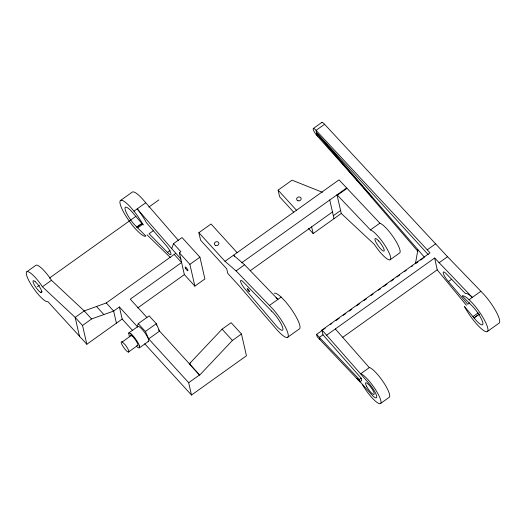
<?xml version="1.0" encoding="UTF-8"?>
<svg xmlns="http://www.w3.org/2000/svg" width="526" height="526" viewBox="0 0 526 526"><rect width="100%" height="100%" fill="white"/><g stroke="black" fill="none" stroke-linecap="round" stroke-linejoin="round"><path stroke-width="0.79" d="M417.894 249.679L415.428 263.796L418.019 261.941M137.759 326.554L128.686 333.037L129.304 336.324M180.99 259.134L171.706 248.601L173.508 243.65L182.035 237.561L199.919 257.175L204.903 278.958L194.87 286.131L184.356 274.605L179.373 252.822L180.891 251.744L173.508 243.65M241.46 333.997L232.407 340.467L199.624 375.183L189.307 363.874L222.084 329.158L231.138 322.688L241.46 333.997L246.451 355.78L191.503 395.039L188.683 382.718L148.68 338.882L159.569 331.104L156.301 323.694L149.147 315.85L138.259 323.628L137.122 326.396L119.389 306.96L113.642 311.07L91.577 318.96L82.529 325.476L86.843 344.267L122.157 319.045L119.389 306.96M120.592 200.445L132.348 192.043A21.829 4.879 54.5 0 1 142.276 198.736L178.643 240.678M26.892 271.718L35.959 265.236A18.305 4.096 54.5 0 1 50.154 278.28L51.489 280.299L84.232 310.912L91.577 318.96M133.979 211.176A21.829 4.879 54.5 0 1 143.138 224.937L133.683 213.865A13.525 3.024 54.5 0 0 124.997 208.658A13.525 3.024 54.5 0 0 134.88 225.128L145.834 236.049A21.829 4.879 54.5 0 1 139.18 232.637L135.905 229.356A21.829 4.879 54.5 0 1 120.191 204.101A21.829 4.879 54.5 0 1 130.514 207.132L133.979 211.176L145.735 202.773M37.418 286.677L39.411 285.25M49.372 278.136L135.853 216.357M148.845 207.073L158.865 199.919M86.843 344.267L47.886 301.635L46.643 301.622A18.305 4.096 54.5 0 1 31.981 285.96A18.305 4.096 54.5 0 1 27.247 271.607A18.305 4.096 54.5 0 1 41.081 284.763L42.415 286.782L51.489 280.299M40.614 292.423L41.916 291.496M136.806 227.061L142.033 223.326M136.911 227.166L142.138 223.432M137.727 227.817L142.954 224.089M153.664 230.454L149.062 233.741L168.537 253.486A7.397 1.657 54.5 0 0 170.924 253.4A7.397 1.657 54.5 0 0 166.775 246.214L146.366 222.63A21.829 4.879 54.5 0 0 137.207 208.868L171.706 248.601M313.378 128.476L321.899 122.387M487.188 331.63L498.944 323.234A21.829 4.879 54.5 0 0 484.163 294.685L447.534 256.721L324.575 124.274L316.047 130.363A5.72 1.282 54.5 0 0 313.213 129.37A5.72 1.282 54.5 0 0 317.25 135.958L358.771 182.331M167.459 252.408L170.095 250.527M198.881 232.689L224.996 261.31L236.075 270.897L272.705 308.861A21.829 4.879 54.5 0 1 288.097 334.01A21.829 4.879 54.5 0 1 277.294 330.21L239.632 286.394L227.765 273.395L226.719 268.825L200.603 240.204L198.881 232.689L211.051 223.997L237.121 252.651M79.452 336.167L75.159 317.402L84.232 310.912L106.252 302.969L175.717 253.348M293.804 212.333L279.654 196.829L278.123 190.136L292.061 180.168L322.392 192.286M194.87 286.131L189.886 264.348L199.919 257.175M137.707 307.934L184.356 274.605M224.996 261.31L339.014 179.853L379.884 223.175L381.738 224.168A18.305 4.096 54.5 0 1 395.289 240.106A18.305 4.096 54.5 0 1 399.55 253.039L390.121 259.778M122.262 341.933L124.964 344.504A6.305 1.407 54.5 0 1 128.817 351.151A6.305 1.407 54.5 0 1 126.062 350.375L125.07 349.264A6.305 1.407 54.5 0 1 121.493 343.531A6.305 1.407 54.5 0 1 122.262 341.933L131.336 335.457L132.125 336.035A6.305 1.407 54.5 0 1 137.102 342.617A6.305 1.407 54.5 0 1 136.845 345.352M148.68 338.882L145.413 331.472L156.301 323.694L156.636 325.153M241.579 262.849L346.443 188.117M337.436 195.212L370.449 229.915L372.303 230.907A18.305 4.096 54.5 0 1 390.542 256.82A18.305 4.096 54.5 0 1 375.926 246.727L374.288 244.353L341.275 213.471L336.975 194.699L337.436 195.212L346.871 188.472M236.075 270.897L244.603 264.802L277.919 299.386A21.829 4.879 54.5 0 0 276.104 297.801M128.37 352.072L137.444 345.595M139.088 346.24L139.456 345.983A9.152 2.045 54.5 0 0 136.806 340.763L135.458 338.803A9.152 2.045 54.5 0 0 131.237 334.056L130.093 333.221L128.686 333.037M139.495 347.771L148.569 341.289M250.343 270.64L332.478 211.965M334.017 218.652L333.339 215.706L340.598 210.525M308.427 228.356L313.161 233.551L341.275 213.471M370.449 229.915L379.884 223.175M269.391 305.474L281.154 297.078L284.461 300.458A21.829 4.879 54.5 0 1 299.248 329.006L287.485 337.409M190.629 362.933L189.255 363.63M188.683 382.718L199.571 374.939L158.523 329.953M317.25 135.958L316.047 130.363L427.25 249.817L435.778 243.722M321.919 330.598L316.599 334.398L317.125 336.679L359.883 381.777L361.697 380.482L361.178 378.201L322.971 334.806L321.958 330.032L429.998 252.848L427.25 249.817M323.247 329.644L325.246 328.224M330.565 324.424L331.893 323.47M335.884 320.623L339.204 318.25M343.195 315.396L345.852 313.496M349.179 311.122L351.841 309.222M356.49 305.895L359.817 303.522M363.808 300.675L366.464 298.775M371.119 295.448L373.112 294.021M378.431 290.227L380.43 288.8M383.75 286.427L387.077 284.047M391.068 281.2L393.724 279.299M397.051 276.926L399.707 275.026M404.363 271.699L406.355 270.272M411.542 266.57L412.838 265.643M420.616 260.087L423.206 258.24M322.971 334.806L319.341 337.396L319.861 339.678M321.958 330.032L326.62 335.18L434.654 258.003L472.322 297.394A21.829 4.879 54.5 0 0 465.444 293.58L445.778 273.244A7.397 1.657 54.5 0 0 443.24 273.106A7.397 1.657 54.5 0 0 447.278 280.233L467.739 304.252L469.711 302.844M439.006 262.809L447.534 256.721M342.544 337.462L437.205 269.838L434.654 258.003M448.422 281.581L451.709 279.234M380.364 403.613L389.076 397.393A18.305 4.096 54.5 0 0 383.763 382.698A18.305 4.096 54.5 0 0 369.482 367.49L360.77 373.716A18.305 4.096 54.5 0 1 376.3 390.884A18.305 4.096 54.5 0 1 379.022 403.541A18.305 4.096 54.5 0 1 363.492 386.367L362.309 384.282L356.871 378.174M469.093 299.702L472.407 303.081A21.829 4.879 54.5 0 1 487.793 328.231A21.829 4.879 54.5 0 1 476.997 324.43L473.525 320.321A21.829 4.879 54.5 0 1 464.504 306.559L476.122 320.373A13.525 3.024 54.5 0 0 482.559 321.787A13.525 3.024 54.5 0 0 471.224 305.047L462.209 295.888A21.829 4.879 54.5 0 1 469.093 299.702L480.849 291.299M359.883 381.777L359.363 379.496L361.178 378.201M473.012 316.527L478.233 312.799M473.972 317.822L479.199 314.094M474.084 317.954L479.311 314.219M244.603 264.802L233.524 255.222L234.583 256.379M42.415 286.782L75.159 317.402L82.529 325.476M147.063 234.859L170.332 257.503M359.363 379.496L316.599 334.398M428.243 254.604L316.52 132.565L424.502 257.313M278.123 190.136L296.625 210.413M179.373 252.822L189.886 264.348M174.205 254.433L181.588 262.527L130.277 299.182L146.932 317.441M222.084 329.158L232.407 340.467M138.259 323.628L145.413 331.472M122.157 319.045L132.611 330.506M144.722 343.774L191.503 395.039M106.252 302.969L113.642 311.07L116.404 323.148M96.501 306.487L103.872 314.561M327.244 145.215L316.757 133.683L417.854 251.264M437.205 269.838L466.404 305.258M359.863 183.554L362.052 185.994M363.69 187.821L365.872 190.261M366.964 191.484L369.153 193.923M370.245 195.146L371.882 196.974M362.309 384.282L372.796 395.894A11.289 2.525 54.5 0 0 376.458 395.328A11.289 2.525 54.5 0 0 368.713 383.106L326.62 335.18M335.325 328.954L369.153 367.47M130.882 333.8L132.125 336.035M329.717 199.88L333.339 215.706M311.629 226.857L313.161 233.551M139.456 345.983L139.666 347.107A9.152 2.045 54.5 0 1 136.944 346.746M137.588 327.218A9.152 2.045 54.5 0 1 144.525 332.32L145.88 334.28A9.152 2.045 54.5 0 1 148.523 339.5L148.733 340.624A9.152 2.045 54.5 0 1 148.03 341.453M130.251 335.785A6.305 1.407 54.5 0 1 131.336 335.457M274.27 293.265A21.829 4.879 54.5 0 1 281.154 297.078M321.702 122.683A5.72 1.282 54.5 0 1 324.575 124.274M249.285 291.588L249.087 291.476A1.828 0.408 54.5 0 1 247.989 290.267L247.733 289.872A1.828 0.408 54.5 0 1 247.457 288.603A1.828 0.408 54.5 0 1 249.008 290.326A1.828 0.408 54.5 0 1 249.285 291.588M35.137 281.601L34.223 280.93A7.318 1.637 54.5 0 0 35.242 286.387A7.318 1.637 54.5 0 0 41.745 292.568A7.318 1.637 54.5 0 0 37.359 283.909L35.137 281.601M271.646 311.122L244.018 282.699A6.93 1.552 54.5 0 0 240.586 281.495A6.93 1.552 54.5 0 0 245.478 289.484L276.374 325.923A13.065 2.919 54.5 0 0 282.837 328.198A13.065 2.919 54.5 0 0 273.625 313.148L271.646 311.122M378.713 240.987L377.556 239.817A7.673 1.716 54.5 0 0 376.333 242.894A7.673 1.716 54.5 0 0 383.855 251.139A7.673 1.716 54.5 0 0 379.93 242.42L378.713 240.987M185.487 268.115A2.288 0.513 54.5 0 0 187.861 270.719A2.288 0.513 54.5 0 0 186.283 267.708A2.288 0.513 54.5 0 0 185.487 268.115M215.745 245.517A2.288 1.966 -12.9 0 0 218.888 243.275A2.288 1.966 -12.9 0 0 215.265 242.144A2.288 1.966 -12.9 0 0 215.745 245.517M298.018 200.781A2.288 1.966 -12.9 0 0 301.161 198.539A2.288 1.966 -12.9 0 0 297.538 197.408A2.288 1.966 -12.9 0 0 298.018 200.781M366.589 386.34A7.18 1.604 54.5 0 0 374.025 394.493A7.18 1.604 54.5 0 0 369.074 385.045A7.18 1.604 54.5 0 0 366.589 386.34"/></g></svg>
